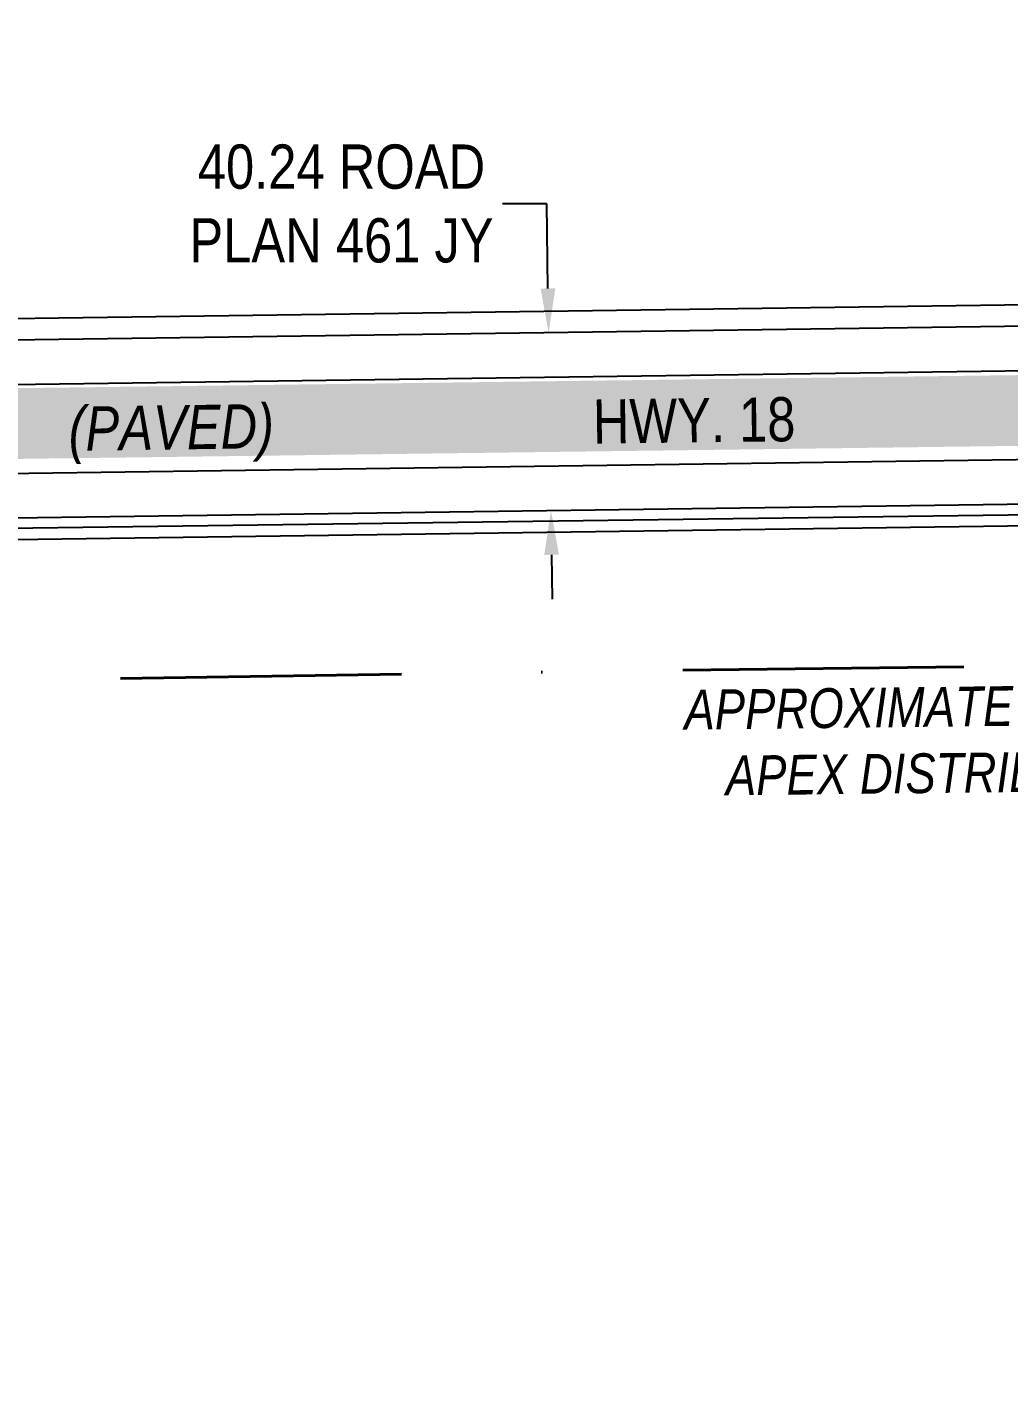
# Model space of a CAD drawing. Extents: x 57693 to 70573, y 5994359 to 6008381.
# Drawn here: x 64603.5 to 64825.4, y 5998299.6 to 5998604.8 of the extents above; entities that cross this region are included whole.
import ezdxf
from ezdxf.enums import TextEntityAlignment as Align

# ---------------------------------------------------------------- set-up
doc = ezdxf.new("R2010")
doc.units = 0
doc.header["$LTSCALE"] = 5
doc.header["$PDSIZE"] = -3
doc.linetypes.add('DASHDOT', pattern=[25.4, 12.7, -6.35, 0, -6.35])
doc.layers.get('Defpoints').update_dxf_attribs({"color": 9})
doc.layers.add('AS-RECON EXISTING', color=151, linetype='DASHDOT', lineweight=40)
doc.layers.add('T-TEXT', color=48, linetype='Continuous', lineweight=18)
for name, color, linetype in [('AS-ROADS', 254, 'Continuous'), ('AS-TELEPHONE', 224, 'foc-TEL'), ('L-ROAD-T', 7, 'Continuous'), ('L-TITLEDB', 4, 'Continuous'), ('L-TITLEDB-T', 4, 'Continuous')]:
    doc.layers.add(name, color=color, linetype=linetype)
doc.styles.add('80', font='ARIALN.TTF', dxfattribs={"height": 10})
doc.styles.add('80CG', font='ARIALN.TTF', dxfattribs={"height": 10})
doc.styles.add('80LS', font='ARIALNI.TTF', dxfattribs={"height": 10})
doc.styles.add('foc-LtypeFont', font='ARIALN.TTF', dxfattribs={"height": 7.35})
doc.linetypes.add('foc-TEL', pattern='A,2,-1,["T",foc-LtypeFont,S=0.2,R=0,X=-0.425,Y=-0.75],-1.24,8', length=12.24)
doc.dimstyles.new('Compass 5 000', dxfattribs={"dimscale": 5, "dimtxt": 9, "dimasz": 2, "dimexe": 0.2, "dimexo": 0.0625, "dimgap": 0.5, "dimtad": 0, "dimtih": 1, "dimtoh": 1, "dimzin": 0, "dimdsep": 46, "dimtxsty": '80CG', "dimcen": 0.1, "dimse1": 1, "dimse2": 1, "dimclrd": 256, "dimclrt": 256, "dimaunit": 1, "dimadec": 4, "dimazin": 0, "dimtfac": 0.06, "dimtofl": 0, "dimtmove": 0, "dimatfit": 1, "dimfxl": 0.2, "dimtolj": 1, "dimtzin": 0, "dimlwd": -1, "dimarcsym": 0})

# ---------------------------------------------------------------- blocks, each defined once
blk = doc.blocks.new('*D489')
at = {"layer": 'Defpoints', "color": 0, "transparency": 16777216}
for p in [(64721.32, 5998535.65), (64789.66, 5998536.58), (64790.21, 5998496.37)]:
    blk.add_point(p, dxfattribs=at)
at = {"layer": 'L-TITLEDB-T', "transparency": 16777216}
for p, q in [((64720.92, 5998564.79), (64710.92, 5998564.79)), ((64721.18, 5998545.65), (64720.92, 5998564.79)), ((64722, 5998485.44), (64722.13, 5998475.44))]:
    blk.add_line(p, q, dxfattribs=at)
for points in [[(64722.85, 5998545.67), (64719.52, 5998545.63), (64721.32, 5998535.65)], [(64723.67, 5998485.47), (64720.33, 5998485.42), (64721.86, 5998495.44)]]:
    blk.add_solid(points, dxfattribs=at)
at = {"layer": 'L-TITLEDB-T', "transparency": 16777216, "insert": (64674.52, 5998564.79), "char_height": 10, "attachment_point": 5, "style": '80CG'}
blk.add_mtext('\\A1;40.24 ROAD\\PPLAN 461 JY', dxfattribs=at)

msp = doc.modelspace()

# ---------------------------------------------------------------- linework, layer by layer
at = {"layer": 'AS-RECON EXISTING', "flags": 128}
msp.add_lwpolyline([(64243.36, 5998452.05), (64286.615, 5998452.649), (64329.441, 5998452.471), (64360.801, 5998454.214), (64402.86, 5998454.258), (64447.399, 5998454.875), (64738.884, 5998459.191), (64948.605, 5998461.699), (65105.177, 5998464.224), (65105.486, 5998419.354), (65106.902, 5998300.136), (65106.921, 5998300.037), (65106.957, 5998299.943), (65107.008, 5998299.857), (65107.073, 5998299.781), (65107.151, 5998299.718), (65107.238, 5998299.669), (65107.333, 5998299.636), (65107.432, 5998299.619), (65108.186, 5998299.585), (65112.966, 5998299.604)], dxfattribs=at)
at = {"layer": 'AS-ROADS', "const_width": 15.988, "flags": 128}
msp.add_lwpolyline([(64243.17, 5998510.443), (66974.018, 5998546.051)], dxfattribs=at)
at = {"layer": 'AS-TELEPHONE', "flags": 128}
msp.add_lwpolyline([(64242.898, 5998486.688), (65062.591, 5998497.621), (65076.606, 5998498.003), (65092.657, 5998497.668), (65104.42, 5998497.689), (65115.348, 5998497.652), (65126.361, 5998497.998), (65136.983, 5998497.62), (65144.823, 5998497.253), (66973.74, 5998521.781)], dxfattribs=at)
at = {"layer": 'L-TITLEDB', "flags": 128}
for points in [[(64342.062, 5998535.339), (65147.635, 5998546.43)], [(64342.129, 5998530.463), (65147.704, 5998541.554)], [(64342.268, 5998520.411), (65147.848, 5998531.502)], [(64342.544, 5998500.308), (65148.134, 5998511.399)], [(64342.683, 5998490.257), (65148.273, 5998501.348)], [(64342.75, 5998485.381), (65148.348, 5998496.472)]]:
    msp.add_lwpolyline(points, dxfattribs=at)

# ---------------------------------------------------------------- texts
at = {"layer": 'AS-RECON EXISTING', "linetype": 'Continuous', "insert": (64752.319, 5998454.904), "char_height": 8.98561, "attachment_point": 1, "rotation": 0.67557, "style": '80'}
msp.add_mtext_dynamic_manual_height_columns('\\pi-0.37831;{\\fArial Narrow|b0|i1|c0|p18;APPROXIMATE LOCATION OF \\P\\pi8.8004;APEX DISTRIBUTION LINE}', width=146.7459, gutter_width=44.962, heights=[0], dxfattribs=at)
at = {"layer": 'L-ROAD-T', "insert": (64730.44, 5998520.523), "char_height": 9.98505, "attachment_point": 1, "rotation": 0.72941, "style": '80'}
msp.add_mtext_dynamic_manual_height_columns('\\pi0.82673;HWY. 18', width=46.02087, gutter_width=44.931, heights=[0], dxfattribs=at)
at = {"layer": 'T-TEXT', "style": '80LS'}
msp.add_text('(PAVED)', height=9.9925, rotation=0.77551, dxfattribs=at).set_placement((64636.044, 5998514.24), align=Align.MIDDLE_CENTER)

# ---------------------------------------------------------------- dimensions: what is measured, and where the dimension line sits
at = {"layer": 'L-TITLEDB-T'}
dim = msp.add_linear_dim(base=(64721.319, 5998535.65), p1=(64790.206, 5998496.368), p2=(64789.662, 5998536.576), angle=90.77594, text='40.24 ROAD\\PPLAN 461 JY', dimstyle='Compass 5 000', dxfattribs=at)
dim.commit()
dim.dimension.update_dxf_attribs({"geometry": '*D489', "text_midpoint": (64674.522, 5998564.79), "dimtype": 161})

doc.saveas('drawing.dxf')
